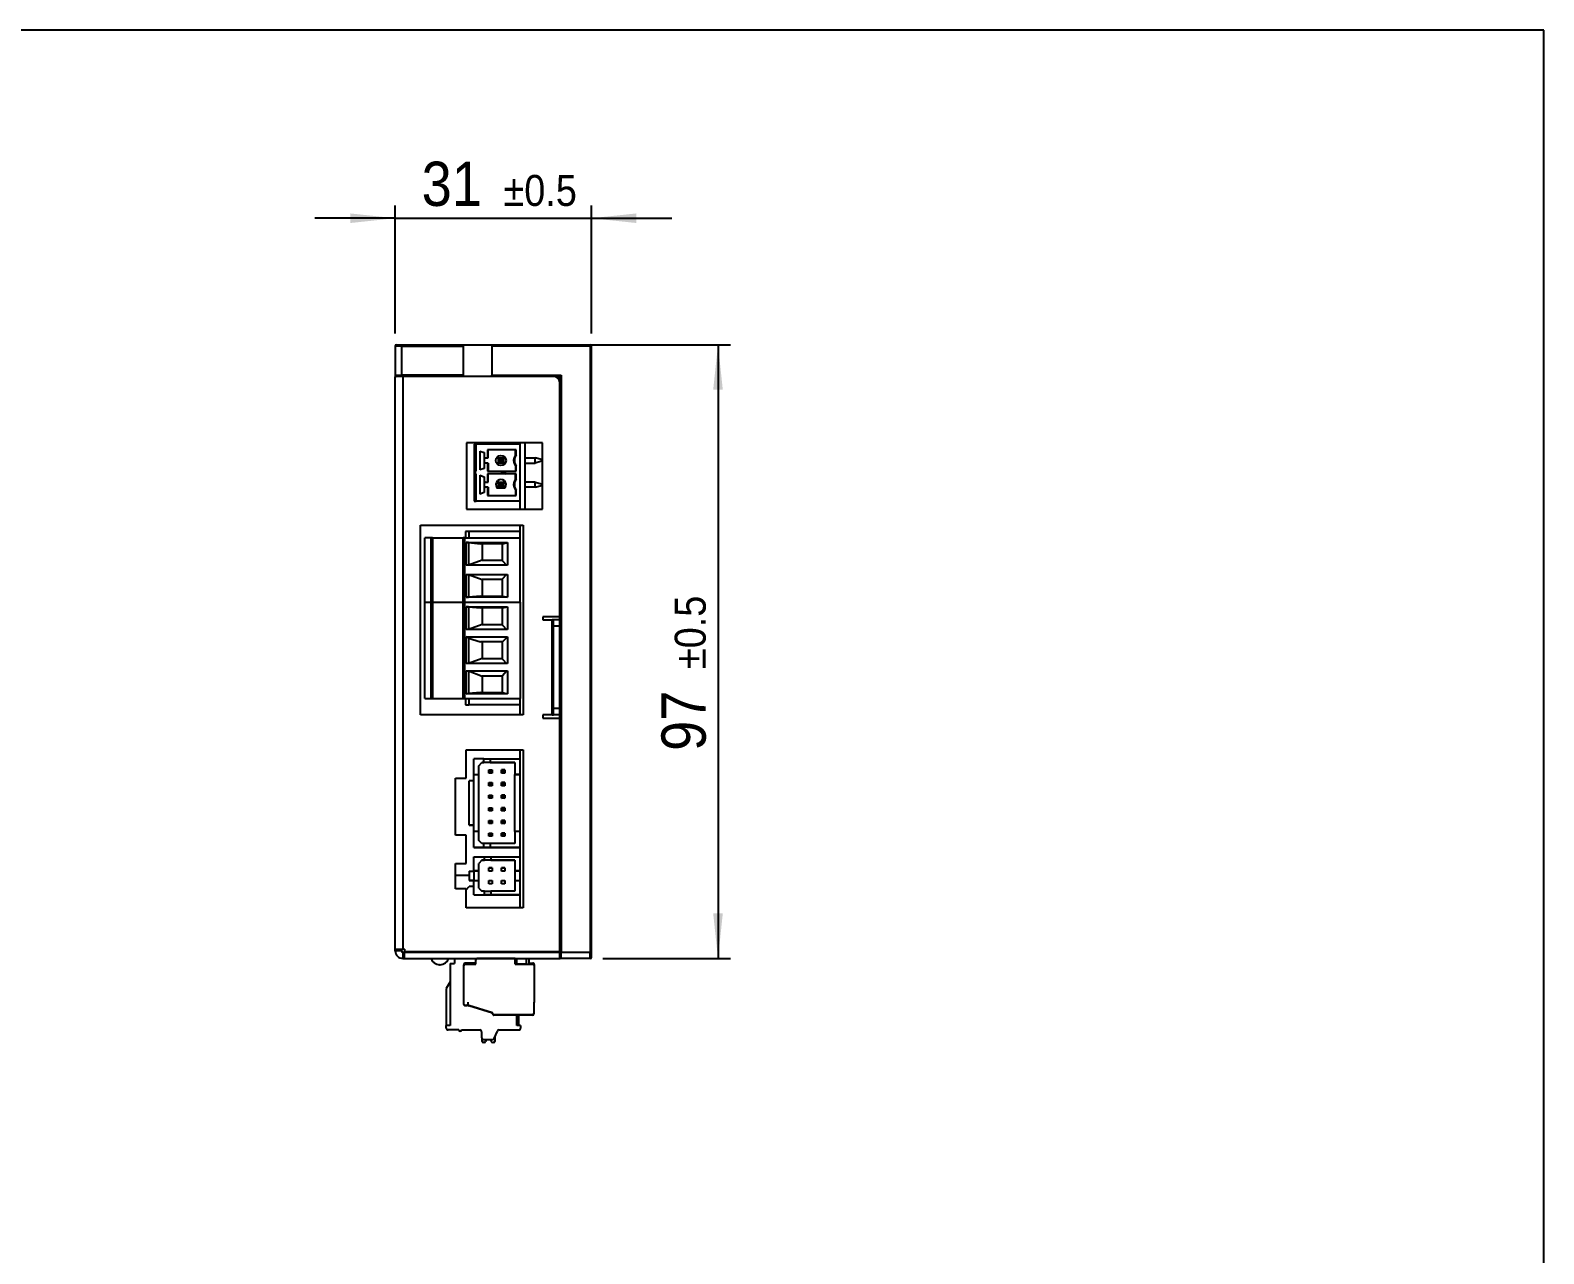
# Model space of a CAD drawing. Header units: millimetres. Extents: x 12 to 584, y 10 to 401.
# Drawn here: x 345 to 584.2, y 207.2 to 400.6 of the extents above; entities that cross this region are included whole.
import ezdxf

# ---------------------------------------------------------------- set-up
doc = ezdxf.new("R2010")
doc.units = ezdxf.units.MM
doc.header["$LTSCALE"] = 2
doc.layers.add('尺寸', color=4, linetype='Continuous')
doc.layers.add('草图直线', color=4, linetype='Continuous')
doc.styles.add('SLDTEXTSTYLE3', font='GOTHIC.TTF', dxfattribs={"width": 0.913})
doc.dimstyles.new('SLDDIMSTYLE5', dxfattribs={"dimtxt": 7, "dimasz": 7.112, "dimexe": 0, "dimexo": 0.0625, "dimgap": 1.75, "dimtad": 1, "dimdec": 0, "dimrnd": 1e-09, "dimzin": 12, "dimdsep": 46, "dimtxsty": 'SLDTEXTSTYLE3', "dimsah": 1, "dimcen": 0.09, "dimadec": 0, "dimazin": 3, "dimtol": 1, "dimtp": 0.5, "dimtm": 0.5, "dimtfac": 1, "dimtdec": 1, "dimtmove": 0, "dimatfit": 0, "dimfxl": 0, "dimfrac": 2, "dimtolj": 1, "dimarcsym": 0})
doc.dimstyles.new('SLDDIMSTYLE6', dxfattribs={"dimtxt": 7, "dimasz": 7.112, "dimexe": 0, "dimexo": 0.0625, "dimgap": 1.75, "dimtad": 1, "dimdec": 0, "dimrnd": 1e-09, "dimzin": 12, "dimdsep": 46, "dimtxsty": 'SLDTEXTSTYLE3', "dimsah": 1, "dimcen": 0.09, "dimadec": 0, "dimazin": 3, "dimtol": 1, "dimtp": 0.5, "dimtm": 0.5, "dimtfac": 1, "dimtdec": 1, "dimtofl": 0, "dimtmove": 0, "dimatfit": 3, "dimfxl": 0, "dimfrac": 2, "dimtolj": 1, "dimarcsym": 0})

# ---------------------------------------------------------------- blocks, each defined once
blk = doc.blocks.new('_D_7')
at = {"layer": '尺寸'}
for p, q in [((402.71, 370.89), (390.01, 370.89)), ((402.71, 352.69), (402.71, 372.89)), ((402.71, 370.89), (433.71, 370.89)), ((433.71, 352.69), (433.71, 372.89)), ((433.71, 370.89), (446.41, 370.89))]:
    blk.add_line(p, q, dxfattribs=at)
for points in [[(402.71, 370.89), (395.59, 371.65), (395.59, 370.13)], [(433.71, 370.89), (440.82, 370.13), (440.82, 371.65)]]:
    blk.add_solid(points, dxfattribs=at)
at = {"layer": '尺寸', "attachment_point": 1, "style": 'SLDTEXTSTYLE3'}
for s, insert, char_height in [('31', (406.88, 379.83), 7), ('±0.5', (419.81, 377.73), 4.9)]:
    blk.add_mtext(s, dxfattribs=dict(at, insert=insert, char_height=char_height))
blk = doc.blocks.new('_D_8')
at = {"layer": '尺寸'}
for p, q in [((419.96, 350.89), (455.71, 350.89)), ((453.71, 350.89), (453.71, 253.89)), ((435.51, 253.89), (455.71, 253.89))]:
    blk.add_line(p, q, dxfattribs=at)
for points in [[(453.71, 350.89), (452.95, 343.78), (454.47, 343.78)], [(453.71, 253.89), (454.47, 261), (452.95, 261)]]:
    blk.add_solid(points, dxfattribs=at)
at = {"layer": '尺寸', "attachment_point": 1, "rotation": 90, "style": 'SLDTEXTSTYLE3'}
for s, insert, char_height in [('±0.5', (446.87, 299.63), 4.9), ('97', (444.77, 286.7), 7)]:
    blk.add_mtext(s, dxfattribs=dict(at, insert=insert, char_height=char_height))

msp = doc.modelspace()

# ---------------------------------------------------------------- linework, layer by layer
for p, q in [((403.71, 350.69), (402.71, 350.69)), ((402.71, 350.69), (402.71, 346.09)), ((403.71, 350.89), (403.71, 350.69)), ((403.71, 350.89), (413.46, 350.89)), ((403.71, 350.69), (403.71, 346.09)), ((403.71, 350.69), (413.46, 350.69)), ((413.46, 350.89), (413.46, 350.69)), ((413.46, 350.89), (417.96, 350.89)), ((413.46, 350.69), (413.46, 346.09)), ((417.96, 350.89), (417.96, 350.69)), ((417.96, 350.89), (433.51, 350.89)), ((433.51, 350.69), (417.96, 350.69)), ((417.96, 350.69), (417.96, 346.09)), ((433.51, 350.69), (433.51, 350.89)), ((433.51, 350.69), (433.51, 254.89)), ((433.71, 350.69), (433.51, 350.69)), ((433.71, 254.89), (433.71, 350.69)), ((402.71, 346.09), (403.71, 346.09)), ((402.71, 255.34), (402.71, 345.89)), ((402.81, 345.89), (402.71, 345.89)), ((403.71, 345.89), (403.71, 346.09)), ((413.46, 346.09), (403.71, 346.09)), ((413.46, 345.89), (403.71, 345.89)), ((403.91, 345.89), (403.91, 255.34)), ((413.46, 346.09), (413.46, 345.89)), ((417.96, 345.89), (413.46, 345.89)), ((417.96, 346.09), (428.91, 346.09)), ((417.96, 345.89), (417.96, 346.09)), ((428.71, 345.89), (417.96, 345.89)), ((428.91, 346.09), (428.71, 345.89)), ((428.71, 306.99), (428.71, 345.89)), ((428.91, 346.09), (428.91, 254.89)), ((425.96, 335.39), (413.96, 335.39)), ((413.96, 335.39), (413.96, 324.89)), ((415.16, 335.2), (415.16, 326.19)), ((415.41, 335.2), (415.16, 335.2)), ((415.41, 330.89), (415.41, 335.2)), ((415.51, 335.2), (415.41, 335.2)), ((422.41, 335.2), (415.51, 335.2)), ((415.51, 330.89), (415.51, 335.2)), ((422.41, 335.39), (422.41, 324.89)), ((423.21, 335.39), (423.21, 324.89)), ((425.96, 324.89), (425.96, 335.39)), ((416.06, 334.09), (416.74, 333.85)), ((416.06, 334.09), (416.06, 331.11)), ((416.74, 333.85), (416.74, 333.2)), ((416.74, 333.2), (416.74, 332)), ((416.94, 333), (417.27, 333)), ((417.27, 334.3), (417.27, 333)), ((421.84, 334.3), (417.27, 334.3)), ((417.27, 333), (417.41, 333)), ((417.41, 333), (417.41, 334.3)), ((419.01, 333), (419.28, 332.73)), ((419.01, 333), (419.81, 333)), ((419.01, 332.2), (419.01, 333)), ((419.01, 332.2), (419.28, 332.47)), ((419.54, 332.73), (419.28, 332.73)), ((419.28, 332.73), (419.28, 332.47)), ((419.28, 332.47), (419.54, 332.47)), ((419.54, 332.73), (419.81, 333)), ((419.54, 332.47), (419.54, 332.73)), ((419.54, 332.47), (419.81, 332.2)), ((419.81, 333), (419.81, 332.2)), ((421.71, 333.5), (421.71, 334.3)), ((421.84, 333.45), (421.71, 333.5)), ((421.84, 333.45), (421.84, 334.3)), ((423.21, 333), (424.81, 333)), ((425.81, 332.73), (424.81, 333)), ((424.81, 332.2), (424.81, 333)), ((425.81, 332.47), (424.81, 332.2)), ((425.81, 332.73), (425.81, 332.47)), ((415.41, 330.49), (415.41, 330.89)), ((415.41, 330.89), (415.51, 330.89)), ((415.51, 330.49), (415.41, 330.49)), ((415.41, 326.19), (415.41, 330.49)), ((415.51, 326.19), (415.51, 330.49)), ((416.74, 331.34), (416.06, 331.11)), ((416.06, 330.28), (416.74, 330.04)), ((416.06, 330.28), (416.06, 327.3)), ((416.74, 332), (416.74, 331.34)), ((417.27, 332.2), (416.94, 332.2)), ((417.27, 332.2), (417.27, 330.89)), ((417.41, 332.2), (417.27, 332.2)), ((417.27, 330.89), (421.84, 330.89)), ((421.84, 330.49), (417.27, 330.49)), ((417.27, 330.49), (417.27, 329.19)), ((417.41, 332.2), (417.41, 330.89)), ((417.41, 329.19), (417.41, 330.49)), ((419.81, 332.2), (419.01, 332.2)), ((420.11, 330.88), (419.41, 330.69)), ((419.41, 330.69), (420.11, 330.5)), ((420.11, 330.5), (420.11, 330.88)), ((421.71, 331.7), (421.84, 331.74)), ((421.71, 331.7), (421.71, 330.89)), ((421.71, 329.69), (421.71, 330.49)), ((421.84, 330.89), (421.84, 331.74)), ((421.84, 329.64), (421.84, 330.49)), ((423.21, 332.2), (424.81, 332.2)), ((416.74, 330.04), (416.74, 329.39)), ((416.74, 329.39), (416.74, 328.19)), ((416.74, 328.19), (416.74, 327.53)), ((416.94, 329.19), (417.27, 329.19)), ((417.27, 328.39), (416.94, 328.39)), ((417.27, 329.19), (417.41, 329.19)), ((417.27, 328.39), (417.27, 327.08)), ((417.41, 328.39), (417.27, 328.39)), ((417.41, 328.39), (417.41, 327.08)), ((418.78, 328.29), (420.03, 328.29)), ((419.01, 329.19), (419.28, 328.92)), ((419.01, 329.19), (419.81, 329.19)), ((419.01, 328.39), (419.01, 329.19)), ((419.01, 328.39), (419.28, 328.66)), ((419.81, 328.39), (419.01, 328.39)), ((419.28, 328.92), (419.28, 328.66)), ((419.54, 328.92), (419.28, 328.92)), ((419.28, 328.66), (419.54, 328.66)), ((419.54, 328.92), (419.81, 329.19)), ((419.54, 328.66), (419.54, 328.92)), ((419.54, 328.66), (419.81, 328.39)), ((419.81, 329.19), (419.81, 328.39)), ((421.84, 329.64), (421.71, 329.69)), ((421.71, 327.89), (421.84, 327.93)), ((421.71, 327.89), (421.71, 327.08)), ((421.84, 327.08), (421.84, 327.93)), ((424.81, 329.19), (423.21, 329.19)), ((424.81, 328.39), (423.21, 328.39)), ((424.81, 329.19), (425.81, 328.92)), ((424.81, 328.39), (424.81, 329.19)), ((424.81, 328.39), (425.81, 328.66)), ((425.81, 328.92), (425.81, 328.66)), ((415.16, 326.19), (415.41, 326.19)), ((415.41, 326.19), (415.51, 326.19)), ((422.41, 326.19), (415.51, 326.19)), ((416.74, 327.53), (416.06, 327.3)), ((417.27, 327.08), (421.84, 327.08)), ((413.96, 324.89), (425.96, 324.89)), ((406.71, 292.39), (406.71, 322.39)), ((406.71, 322.39), (422.91, 322.39)), ((413.81, 321.39), (413.81, 320.39)), ((414.31, 321.39), (413.81, 321.39)), ((414.31, 321.39), (414.31, 320.39)), ((422.41, 321.39), (414.31, 321.39)), ((422.41, 322.39), (422.41, 320.39)), ((422.91, 322.39), (422.91, 292.39)), ((407.38, 310.23), (407.38, 320.39)), ((408.38, 320.39), (407.38, 320.39)), ((408.38, 310.23), (408.38, 320.39)), ((408.45, 320.39), (408.38, 320.39)), ((408.45, 310.23), (408.45, 320.39)), ((408.51, 320.39), (408.45, 320.39)), ((408.51, 320.39), (408.51, 310.23)), ((408.56, 320.39), (408.51, 320.39)), ((408.56, 320.39), (408.56, 310.23)), ((408.57, 320.39), (408.56, 320.39)), ((408.57, 320.39), (413.45, 320.39)), ((408.57, 320.39), (408.57, 310.23)), ((413.45, 310.23), (413.45, 320.39)), ((413.46, 320.39), (413.45, 320.39)), ((413.46, 310.23), (413.46, 320.39)), ((413.51, 320.39), (413.46, 320.39)), ((413.51, 320.39), (413.51, 310.23)), ((413.57, 320.39), (413.51, 320.39)), ((413.57, 320.39), (413.57, 310.23)), ((413.64, 320.39), (413.57, 320.39)), ((413.64, 320.39), (413.64, 310.23)), ((413.64, 320.39), (422.47, 320.39)), ((413.89, 319.65), (420.45, 319.65)), ((413.89, 316.05), (413.89, 319.65)), ((414.29, 319.61), (413.9, 319.65)), ((414.29, 319.61), (414.29, 316.05)), ((414.29, 319.61), (416.16, 319.45)), ((419.66, 319.45), (416.16, 319.45)), ((416.46, 319.45), (416.46, 316.85)), ((419.66, 319.45), (420.45, 319.65)), ((419.66, 316.74), (419.66, 319.45)), ((420.45, 319.65), (420.45, 316.05)), ((422.47, 310.23), (422.47, 320.39)), ((420.45, 316.05), (413.89, 316.05)), ((416.46, 316.85), (414.29, 316.05)), ((416.46, 316.85), (419.66, 316.85)), ((419.66, 316.74), (420.29, 316.05)), ((413.89, 314.57), (420.45, 314.57)), ((413.89, 310.97), (413.89, 314.57)), ((414.29, 314.57), (414.29, 311.01)), ((414.29, 314.57), (416.46, 313.77)), ((419.66, 313.77), (416.46, 313.77)), ((416.46, 313.77), (416.46, 311.16)), ((419.66, 313.88), (420.29, 314.57)), ((419.66, 311.16), (419.66, 313.88)), ((420.45, 314.57), (420.45, 310.97)), ((420.45, 310.97), (413.89, 310.97)), ((413.9, 310.97), (414.29, 311.01)), ((416.16, 311.16), (414.29, 311.01)), ((416.16, 311.16), (419.66, 311.16)), ((419.66, 311.16), (420.45, 310.97)), ((407.38, 310.23), (408.38, 310.23)), ((407.38, 294.99), (407.38, 310.23)), ((408.38, 310.23), (408.45, 310.23)), ((408.38, 294.99), (408.38, 310.23)), ((408.45, 310.23), (408.51, 310.23)), ((408.45, 294.99), (408.45, 310.23)), ((408.51, 310.23), (408.56, 310.23)), ((408.51, 310.23), (408.51, 294.99)), ((408.56, 310.23), (408.57, 310.23)), ((408.56, 310.23), (408.56, 294.99)), ((408.57, 310.23), (413.45, 310.23)), ((408.57, 310.23), (408.57, 294.99)), ((413.45, 310.23), (413.46, 310.23)), ((413.45, 294.99), (413.45, 310.23)), ((413.46, 310.23), (413.51, 310.23)), ((413.46, 294.99), (413.46, 310.23)), ((413.51, 310.23), (413.57, 310.23)), ((413.51, 310.23), (413.51, 294.99)), ((413.57, 310.23), (413.64, 310.23)), ((413.57, 310.23), (413.57, 294.99)), ((413.64, 310.23), (422.47, 310.23)), ((413.64, 310.23), (413.64, 294.99)), ((413.89, 309.49), (420.45, 309.49)), ((413.89, 305.89), (413.89, 309.49)), ((414.29, 309.45), (413.9, 309.49)), ((414.29, 309.45), (414.29, 305.89)), ((414.29, 309.45), (416.16, 309.29)), ((419.66, 309.29), (416.16, 309.29)), ((416.46, 309.29), (416.46, 306.69)), ((419.66, 309.29), (420.45, 309.49)), ((419.66, 306.58), (419.66, 309.29)), ((420.45, 309.49), (420.45, 305.89)), ((422.47, 310.23), (422.47, 294.99)), ((416.46, 306.69), (414.29, 305.89)), ((416.46, 306.69), (419.66, 306.69)), ((419.66, 306.58), (420.29, 305.89)), ((428.71, 307.89), (426.01, 307.89)), ((426.01, 307.89), (426.01, 307.39)), ((426.01, 307.39), (427.51, 307.39)), ((427.51, 292.39), (427.51, 307.39)), ((427.71, 307.39), (427.51, 307.39)), ((427.71, 306.39), (427.71, 307.39)), ((428.71, 307.39), (427.71, 307.39)), ((428.71, 306.39), (427.71, 306.39)), ((427.71, 293.39), (427.71, 306.39)), ((428.71, 306.39), (428.71, 306.99)), ((428.71, 293.39), (428.71, 306.39)), ((420.45, 305.89), (413.89, 305.89)), ((413.89, 304.71), (420.45, 304.71)), ((413.89, 300.51), (413.89, 304.71)), ((414.29, 304.54), (413.9, 304.71)), ((414.29, 304.54), (414.29, 300.51)), ((414.29, 304.54), (416.16, 303.91)), ((419.66, 303.91), (416.16, 303.91)), ((416.46, 303.91), (416.46, 301.3)), ((419.66, 303.91), (420.45, 304.71)), ((419.66, 301.2), (419.66, 303.91)), ((420.45, 304.71), (420.45, 300.51)), ((420.45, 300.51), (413.89, 300.51)), ((413.89, 299.33), (420.45, 299.33)), ((413.89, 295.73), (413.89, 299.33)), ((416.46, 301.3), (414.29, 300.51)), ((414.29, 299.33), (414.29, 295.77)), ((414.29, 299.33), (416.46, 298.53)), ((416.46, 301.3), (419.66, 301.3)), ((419.66, 301.2), (420.29, 300.51)), ((419.66, 298.64), (420.29, 299.33)), ((420.45, 299.33), (420.45, 295.73)), ((419.66, 298.53), (416.46, 298.53)), ((416.46, 298.53), (416.46, 295.92)), ((419.66, 295.92), (419.66, 298.64)), ((407.38, 294.99), (408.38, 294.99)), ((408.38, 294.99), (408.45, 294.99)), ((408.45, 294.99), (408.51, 294.99)), ((408.51, 294.99), (408.56, 294.99)), ((408.56, 294.99), (408.57, 294.99)), ((408.57, 294.99), (413.45, 294.99)), ((413.45, 294.99), (413.46, 294.99)), ((413.46, 294.99), (413.51, 294.99)), ((413.51, 294.99), (413.57, 294.99)), ((413.57, 294.99), (413.64, 294.99)), ((413.64, 294.99), (422.47, 294.99)), ((413.81, 294.99), (413.81, 293.99)), ((420.45, 295.73), (413.89, 295.73)), ((413.9, 295.73), (414.29, 295.77)), ((416.16, 295.92), (414.29, 295.77)), ((414.31, 294.99), (414.31, 293.99)), ((416.16, 295.92), (419.66, 295.92)), ((419.66, 295.92), (420.45, 295.73)), ((422.41, 294.99), (422.41, 292.39)), ((422.91, 292.39), (406.71, 292.39)), ((413.81, 293.99), (414.31, 293.99)), ((422.41, 293.99), (414.31, 293.99)), ((427.51, 292.39), (426.01, 292.39)), ((426.01, 292.39), (426.01, 291.89)), ((426.01, 291.89), (428.71, 291.89)), ((427.51, 292.39), (427.71, 292.39)), ((428.71, 293.39), (427.71, 293.39)), ((427.71, 292.39), (427.71, 293.39)), ((428.71, 292.39), (427.71, 292.39)), ((428.71, 292.79), (428.71, 293.39)), ((428.71, 254.89), (428.71, 292.79)), ((413.91, 282.39), (413.91, 286.89)), ((413.91, 286.89), (422.91, 286.89)), ((416.71, 285.45), (415.11, 285.45)), ((415.11, 282.95), (415.11, 285.45)), ((415.91, 284.35), (416.41, 284.85)), ((415.91, 284.35), (416.41, 284.85)), ((416.41, 284.85), (416.71, 284.85)), ((416.41, 284.85), (416.41, 284.85)), ((421.61, 284.85), (416.41, 284.85)), ((416.71, 284.85), (416.71, 285.45)), ((416.71, 284.85), (416.71, 284.85)), ((417.71, 285.45), (422.41, 285.45)), ((417.71, 285.45), (417.71, 284.85)), ((417.71, 284.85), (421.61, 284.85)), ((417.71, 284.85), (417.71, 284.85)), ((421.61, 284.85), (421.61, 282.95)), ((422.41, 286.89), (422.41, 261.89)), ((422.91, 286.89), (422.91, 261.89)), ((412.21, 282.39), (413.91, 282.39)), ((412.21, 273.39), (412.21, 282.39)), ((415.11, 282.95), (415.91, 282.95)), ((415.11, 282.95), (415.91, 282.95)), ((415.11, 282.95), (415.11, 282.95)), ((415.11, 281.95), (415.11, 282.95)), ((415.91, 282.95), (415.91, 284.35)), ((415.91, 282.95), (415.91, 282.95)), ((415.91, 273.95), (415.91, 282.95)), ((417.51, 283.2), (417.51, 283.7)), ((417.61, 283.6), (417.51, 283.7)), ((417.51, 283.7), (418.01, 283.7)), ((417.61, 283.3), (417.51, 283.2)), ((418.01, 283.2), (417.51, 283.2)), ((417.51, 283.2), (417.51, 283.2)), ((417.61, 283.3), (417.61, 283.6)), ((417.61, 283.6), (417.91, 283.6)), ((417.91, 283.3), (417.61, 283.3)), ((418.01, 283.7), (417.91, 283.6)), ((417.91, 283.6), (417.91, 283.3)), ((418.01, 283.2), (417.91, 283.3)), ((418.01, 283.7), (418.01, 283.2)), ((418.01, 283.2), (418.01, 283.2)), ((419.51, 283.2), (419.51, 283.7)), ((419.61, 283.6), (419.51, 283.7)), ((420.01, 283.7), (419.51, 283.7)), ((419.51, 283.2), (419.61, 283.3)), ((420.01, 283.2), (419.51, 283.2)), ((419.51, 283.2), (419.51, 283.2)), ((419.61, 283.3), (419.61, 283.6)), ((419.91, 283.6), (419.61, 283.6)), ((419.91, 283.3), (419.61, 283.3)), ((420.01, 283.7), (419.91, 283.6)), ((419.91, 283.6), (419.91, 283.3)), ((419.91, 283.3), (420.01, 283.2)), ((420.01, 283.7), (420.01, 283.2)), ((420.01, 283.2), (420.01, 283.2)), ((421.61, 282.95), (422.41, 282.95)), ((422.41, 282.95), (421.61, 282.95)), ((421.61, 282.95), (421.61, 282.95)), ((421.61, 273.95), (421.61, 282.95)), ((414.41, 274.95), (414.41, 281.95)), ((415.11, 281.95), (414.41, 281.95)), ((415.11, 274.95), (415.11, 281.95)), ((417.51, 281.2), (417.51, 281.7)), ((417.61, 281.6), (417.51, 281.7)), ((417.51, 281.7), (418.01, 281.7)), ((417.61, 281.3), (417.51, 281.2)), ((418.01, 281.2), (417.51, 281.2)), ((417.51, 281.2), (417.51, 281.2)), ((417.61, 281.3), (417.61, 281.6)), ((417.61, 281.6), (417.91, 281.6)), ((417.91, 281.3), (417.61, 281.3)), ((418.01, 281.7), (417.91, 281.6)), ((417.91, 281.6), (417.91, 281.3)), ((418.01, 281.2), (417.91, 281.3)), ((418.01, 281.7), (418.01, 281.2)), ((418.01, 281.2), (418.01, 281.2)), ((419.51, 281.2), (419.51, 281.7)), ((419.61, 281.6), (419.51, 281.7)), ((420.01, 281.7), (419.51, 281.7)), ((419.51, 281.2), (419.61, 281.3)), ((420.01, 281.2), (419.51, 281.2)), ((419.51, 281.2), (419.51, 281.2)), ((419.61, 281.3), (419.61, 281.6)), ((419.91, 281.6), (419.61, 281.6)), ((419.91, 281.3), (419.61, 281.3)), ((420.01, 281.7), (419.91, 281.6)), ((419.91, 281.6), (419.91, 281.3)), ((419.91, 281.3), (420.01, 281.2)), ((420.01, 281.7), (420.01, 281.2)), ((420.01, 281.2), (420.01, 281.2)), ((417.51, 279.2), (417.51, 279.7)), ((417.61, 279.6), (417.51, 279.7)), ((417.51, 279.7), (418.01, 279.7)), ((417.61, 279.3), (417.51, 279.2)), ((418.01, 279.2), (417.51, 279.2)), ((417.51, 279.2), (417.51, 279.2)), ((417.51, 277.2), (417.51, 277.7)), ((417.61, 277.6), (417.51, 277.7)), ((417.51, 277.7), (418.01, 277.7)), ((417.61, 279.3), (417.61, 279.6)), ((417.61, 279.6), (417.91, 279.6)), ((417.91, 279.3), (417.61, 279.3)), ((417.61, 277.3), (417.61, 277.6)), ((417.61, 277.6), (417.91, 277.6)), ((418.01, 279.7), (417.91, 279.6)), ((417.91, 279.6), (417.91, 279.3)), ((418.01, 279.2), (417.91, 279.3)), ((418.01, 277.7), (417.91, 277.6)), ((417.91, 277.6), (417.91, 277.3)), ((418.01, 279.7), (418.01, 279.2)), ((418.01, 279.2), (418.01, 279.2)), ((418.01, 277.7), (418.01, 277.2)), ((419.51, 279.2), (419.51, 279.7)), ((419.61, 279.6), (419.51, 279.7)), ((420.01, 279.7), (419.51, 279.7)), ((419.51, 279.2), (419.61, 279.3)), ((420.01, 279.2), (419.51, 279.2)), ((419.51, 279.2), (419.51, 279.2)), ((419.51, 277.2), (419.51, 277.7)), ((419.61, 277.6), (419.51, 277.7)), ((420.01, 277.7), (419.51, 277.7)), ((419.61, 279.3), (419.61, 279.6)), ((419.91, 279.6), (419.61, 279.6)), ((419.91, 279.3), (419.61, 279.3)), ((419.61, 277.3), (419.61, 277.6)), ((419.91, 277.6), (419.61, 277.6)), ((420.01, 279.7), (419.91, 279.6)), ((419.91, 279.6), (419.91, 279.3)), ((419.91, 279.3), (420.01, 279.2)), ((420.01, 277.7), (419.91, 277.6)), ((419.91, 277.6), (419.91, 277.3)), ((420.01, 279.7), (420.01, 279.2)), ((420.01, 279.2), (420.01, 279.2)), ((420.01, 277.7), (420.01, 277.2)), ((417.61, 277.3), (417.51, 277.2)), ((418.01, 277.2), (417.51, 277.2)), ((417.51, 277.2), (417.51, 277.2)), ((417.51, 275.2), (417.51, 275.7)), ((417.61, 275.6), (417.51, 275.7)), ((417.51, 275.7), (418.01, 275.7)), ((417.61, 275.3), (417.51, 275.2)), ((418.01, 275.2), (417.51, 275.2)), ((417.51, 275.2), (417.51, 275.2)), ((417.91, 277.3), (417.61, 277.3)), ((417.61, 275.3), (417.61, 275.6)), ((417.61, 275.6), (417.91, 275.6)), ((417.91, 275.3), (417.61, 275.3)), ((418.01, 277.2), (417.91, 277.3)), ((418.01, 275.7), (417.91, 275.6)), ((417.91, 275.6), (417.91, 275.3)), ((418.01, 275.2), (417.91, 275.3)), ((418.01, 277.2), (418.01, 277.2)), ((418.01, 275.7), (418.01, 275.2)), ((418.01, 275.2), (418.01, 275.2)), ((419.51, 277.2), (419.61, 277.3)), ((420.01, 277.2), (419.51, 277.2)), ((419.51, 277.2), (419.51, 277.2)), ((419.51, 275.2), (419.51, 275.7)), ((419.61, 275.6), (419.51, 275.7)), ((420.01, 275.7), (419.51, 275.7)), ((419.51, 275.2), (419.61, 275.3)), ((420.01, 275.2), (419.51, 275.2)), ((419.51, 275.2), (419.51, 275.2)), ((419.91, 277.3), (419.61, 277.3)), ((419.61, 275.3), (419.61, 275.6)), ((419.91, 275.6), (419.61, 275.6)), ((419.91, 275.3), (419.61, 275.3)), ((419.91, 277.3), (420.01, 277.2)), ((420.01, 275.7), (419.91, 275.6)), ((419.91, 275.6), (419.91, 275.3)), ((419.91, 275.3), (420.01, 275.2)), ((420.01, 277.2), (420.01, 277.2)), ((420.01, 275.7), (420.01, 275.2)), ((420.01, 275.2), (420.01, 275.2)), ((413.91, 273.39), (412.21, 273.39)), ((413.91, 268.89), (413.91, 273.39)), ((414.41, 274.95), (414.41, 274.94)), ((415.11, 274.95), (414.41, 274.95)), ((414.41, 274.95), (414.41, 274.95)), ((414.41, 274.95), (415.11, 274.95)), ((415.11, 274.94), (414.41, 274.94)), ((415.11, 274.94), (414.41, 274.94)), ((414.41, 274.94), (414.41, 274.94)), ((415.11, 273.95), (415.11, 274.95)), ((415.11, 271.45), (415.11, 273.95)), ((415.91, 273.95), (415.11, 273.95)), ((415.91, 272.55), (415.91, 273.95)), ((417.51, 273.2), (417.51, 273.7)), ((417.61, 273.6), (417.51, 273.7)), ((417.51, 273.7), (418.01, 273.7)), ((417.61, 273.3), (417.51, 273.2)), ((418.01, 273.2), (417.51, 273.2)), ((417.51, 273.2), (417.51, 273.2)), ((417.61, 273.3), (417.61, 273.6)), ((417.61, 273.6), (417.91, 273.6)), ((417.91, 273.3), (417.61, 273.3)), ((418.01, 273.7), (417.91, 273.6)), ((417.91, 273.6), (417.91, 273.3)), ((418.01, 273.2), (417.91, 273.3)), ((418.01, 273.7), (418.01, 273.2)), ((418.01, 273.2), (418.01, 273.2)), ((419.51, 273.2), (419.51, 273.7)), ((419.61, 273.6), (419.51, 273.7)), ((420.01, 273.7), (419.51, 273.7)), ((419.51, 273.2), (419.61, 273.3)), ((420.01, 273.2), (419.51, 273.2)), ((419.51, 273.2), (419.51, 273.2)), ((419.61, 273.3), (419.61, 273.6)), ((419.91, 273.6), (419.61, 273.6)), ((419.91, 273.3), (419.61, 273.3)), ((420.01, 273.7), (419.91, 273.6)), ((419.91, 273.6), (419.91, 273.3)), ((419.91, 273.3), (420.01, 273.2)), ((420.01, 273.7), (420.01, 273.2)), ((420.01, 273.2), (420.01, 273.2)), ((421.61, 273.95), (421.61, 272.05)), ((422.41, 273.95), (421.61, 273.95)), ((415.11, 271.44), (415.11, 271.45)), ((415.11, 271.45), (416.71, 271.45)), ((416.26, 271.45), (415.11, 271.45)), ((415.11, 271.45), (415.11, 271.45)), ((416.71, 271.44), (415.11, 271.44)), ((415.11, 271.44), (415.11, 271.44)), ((415.11, 271.44), (416.26, 271.44)), ((416.41, 272.05), (415.91, 272.55)), ((416.26, 271.45), (416.26, 271.44)), ((416.26, 271.45), (422.41, 271.45)), ((416.26, 271.45), (416.26, 271.45)), ((422.41, 271.44), (416.26, 271.44)), ((416.26, 271.44), (416.26, 271.44)), ((416.71, 272.05), (416.41, 272.05)), ((416.71, 271.45), (416.71, 272.05)), ((416.71, 271.45), (416.71, 271.45)), ((416.71, 271.44), (416.71, 271.44)), ((421.61, 272.05), (417.71, 272.05)), ((417.71, 272.05), (417.71, 271.45)), ((417.71, 271.45), (417.71, 271.45)), ((417.71, 271.45), (422.41, 271.45)), ((417.71, 271.44), (422.41, 271.44)), ((417.71, 271.44), (417.71, 271.44)), ((412.21, 268.89), (413.91, 268.89)), ((412.21, 264.89), (412.21, 268.89)), ((415.11, 269.95), (416.81, 269.95)), ((415.11, 267.75), (415.11, 269.95)), ((416.41, 269.4), (415.91, 268.9)), ((416.41, 269.4), (415.91, 268.9)), ((415.91, 267.75), (415.91, 268.9)), ((416.41, 269.4), (416.81, 269.4)), ((416.41, 269.4), (416.41, 269.4)), ((421.61, 269.4), (416.41, 269.4)), ((416.81, 269.4), (416.81, 269.95)), ((416.81, 269.4), (416.81, 269.4)), ((417.51, 268.2), (418.01, 268.2)), ((417.51, 267.7), (417.51, 268.2)), ((417.51, 268.2), (418.01, 268.2)), ((418.01, 268.19), (417.51, 268.19)), ((418.01, 268.19), (417.51, 268.19)), ((417.81, 269.95), (417.81, 269.4)), ((417.81, 269.95), (422.41, 269.95)), ((417.81, 269.4), (421.61, 269.4)), ((417.81, 269.4), (417.81, 269.4)), ((418.01, 268.2), (418.01, 267.7)), ((419.51, 267.7), (419.51, 268.2)), ((419.51, 268.2), (420.01, 268.2)), ((419.51, 268.2), (420.01, 268.2)), ((420.01, 268.19), (419.51, 268.19)), ((420.01, 268.19), (419.51, 268.19)), ((420.01, 268.2), (420.01, 267.7)), ((421.61, 269.4), (421.61, 267.75)), ((414.41, 267), (412.21, 267)), ((414.41, 267.7), (414.41, 266.2)), ((414.41, 267.7), (415.11, 267.7)), ((414.41, 266.2), (415.11, 266.2)), ((415.11, 266.2), (414.41, 266.2)), ((414.41, 266.2), (414.41, 266.2)), ((415.91, 267.75), (415.11, 267.75)), ((415.11, 267.75), (415.91, 267.75)), ((415.11, 267.75), (415.11, 267.75)), ((415.11, 267.75), (415.11, 267.7)), ((415.11, 267.7), (415.11, 266.2)), ((415.11, 266.2), (415.11, 266.15)), ((415.91, 266.15), (415.11, 266.15)), ((415.11, 263.95), (415.11, 266.15)), ((415.91, 267.75), (415.91, 267.75)), ((415.91, 266.15), (415.91, 267.75)), ((415.91, 265), (415.91, 266.15)), ((418.01, 267.7), (417.51, 267.7)), ((417.51, 266.2), (418.01, 266.2)), ((417.51, 265.7), (417.51, 266.2)), ((417.51, 266.2), (418.01, 266.2)), ((418.01, 265.7), (417.51, 265.7)), ((418.01, 266.2), (418.01, 265.7)), ((420.01, 267.7), (419.51, 267.7)), ((419.51, 265.7), (419.51, 266.2)), ((419.51, 266.2), (420.01, 266.2)), ((419.51, 266.2), (420.01, 266.2)), ((420.01, 265.7), (419.51, 265.7)), ((420.01, 266.2), (420.01, 265.7)), ((421.61, 267.75), (422.41, 267.75)), ((422.41, 267.75), (421.61, 267.75)), ((421.61, 267.75), (421.61, 267.75)), ((421.61, 267.75), (421.61, 266.15)), ((421.61, 266.15), (421.61, 264.5)), ((422.41, 266.15), (421.61, 266.15)), ((413.91, 264.89), (412.21, 264.89)), ((413.91, 264.74), (414.41, 265.24)), ((413.91, 261.89), (413.91, 264.89)), ((415.11, 265.24), (414.41, 265.24)), ((415.11, 263.95), (422.41, 263.95)), ((415.11, 263.95), (415.11, 263.95)), ((415.11, 263.95), (416.81, 263.95)), ((415.91, 265), (416.41, 264.5)), ((416.81, 264.5), (416.41, 264.5)), ((416.81, 263.95), (416.81, 264.5)), ((416.81, 263.95), (416.81, 263.95)), ((417.81, 264.5), (417.81, 263.95)), ((421.61, 264.5), (417.81, 264.5)), ((422.41, 263.95), (417.81, 263.95)), ((417.81, 263.95), (417.81, 263.95)), ((422.91, 261.89), (413.91, 261.89)), ((402.71, 255.34), (403.91, 255.34)), ((402.71, 255.09), (402.71, 255.34)), ((403.71, 255.09), (402.71, 255.09)), ((403.71, 255.09), (403.71, 255.34)), ((404.16, 255.34), (403.91, 255.34)), ((403.91, 254.89), (403.91, 253.89)), ((403.91, 254.89), (404.16, 254.89)), ((403.91, 253.89), (404.16, 253.89)), ((404.16, 255.34), (404.16, 254.99)), ((404.16, 254.99), (428.71, 254.99)), ((404.16, 253.89), (404.16, 254.89)), ((404.16, 254.89), (428.71, 254.89)), ((404.16, 253.89), (428.71, 253.89)), ((408.3, 254.99), (408.3, 254.89)), ((411.2, 254.89), (411.2, 254.99)), ((412.06, 253.69), (412.06, 253.09)), ((413.38, 254.99), (413.38, 254.89)), ((413.51, 254.99), (413.51, 254.89)), ((413.61, 254.89), (413.61, 254.99)), ((415.11, 254.99), (415.11, 254.89)), ((415.21, 254.89), (415.21, 254.99)), ((415.45, 253.85), (415.45, 253.85)), ((415.45, 253.68), (415.45, 253.73)), ((415.45, 252.98), (415.45, 253.68)), ((415.65, 253.89), (415.65, 253.88)), ((421.65, 253.88), (415.65, 253.88)), ((420.5, 253.89), (416.4, 253.89)), ((416.4, 253.89), (416.4, 253.89)), ((420.5, 253.89), (420.5, 253.89)), ((421.65, 253.89), (421.65, 253.88)), ((421.65, 252.98), (421.65, 253.88)), ((421.85, 253.89), (421.85, 253)), ((422.41, 254.89), (422.41, 254.99)), ((423.45, 253), (423.45, 253.89)), ((423.85, 253.01), (423.85, 253.89)), ((428.71, 254.89), (428.91, 254.89)), ((428.71, 253.89), (428.71, 254.02)), ((428.91, 253.89), (428.91, 254.89)), ((428.91, 254.89), (433.51, 254.89)), ((433.51, 253.89), (428.91, 253.89)), ((433.51, 253.89), (433.51, 254.89)), ((433.51, 254.89), (433.71, 254.89)), ((411.36, 253.09), (411.36, 243.29)), ((411.36, 253.09), (412.06, 253.09)), ((413.55, 252.95), (413.55, 252.94)), ((413.55, 252.79), (413.55, 252.89)), ((413.55, 252.78), (413.55, 252.79)), ((413.55, 246.68), (413.55, 252.78)), ((413.75, 253.15), (413.75, 253.14)), ((413.75, 253.15), (415.45, 253.15)), ((415.45, 253.14), (413.75, 253.14)), ((415.45, 253.09), (413.75, 253.09)), ((413.75, 252.98), (413.75, 252.99)), ((413.75, 252.99), (415.45, 252.99)), ((415.45, 252.98), (413.75, 252.98)), ((421.65, 252.98), (424.45, 252.98)), ((423.45, 253), (421.85, 253)), ((423.85, 253.15), (424.45, 253.15)), ((424.45, 252.98), (424.45, 253.15)), ((424.65, 252.95), (424.65, 252.78)), ((424.65, 252.78), (424.65, 246.98)), ((411.36, 250.17), (410.76, 249.14)), ((410.76, 249.14), (410.76, 243.29)), ((413.55, 246.63), (413.55, 246.68)), ((413.95, 246.48), (413.75, 246.48)), ((413.75, 246.43), (413.75, 246.48)), ((413.75, 246.43), (413.95, 246.43)), ((413.95, 246.43), (413.95, 246.48)), ((414.2, 246.98), (414.15, 246.98)), ((414.15, 246.98), (414.15, 246.68)), ((414.15, 246.93), (414.2, 246.93)), ((414.15, 246.63), (414.15, 246.68)), ((414.2, 246.98), (414.2, 246.63)), ((414.2, 246.63), (414.2, 246.57)), ((418.1, 245.29), (414.34, 246.44)), ((414.34, 246.44), (414.34, 246.38)), ((418.1, 245.23), (414.34, 246.38)), ((424.6, 246.98), (424.65, 246.98)), ((424.6, 246.98), (424.6, 245.18)), ((424.6, 246.93), (424.65, 246.93)), ((424.65, 246.98), (424.65, 246.93)), ((418.1, 245.29), (418.1, 245.18)), ((418.1, 245.13), (418.1, 245.18)), ((424.4, 244.98), (418.3, 244.98)), ((418.3, 244.98), (418.3, 244.93)), ((424.4, 244.93), (418.3, 244.93)), ((419.25, 244.93), (419.25, 244.97)), ((421.91, 243.29), (421.91, 244.93)), ((422.26, 243.29), (422.26, 244.93)), ((423.95, 244.97), (423.95, 244.93)), ((424.4, 244.93), (424.4, 244.98)), ((424.6, 245.18), (424.6, 245.13)), ((410.76, 242.89), (410.76, 243.29)), ((411.36, 243.29), (410.76, 243.29)), ((412.76, 242.59), (411.06, 242.59)), ((413.16, 242.59), (416.06, 242.59)), ((416.36, 242.29), (416.36, 241.39)), ((418.34, 241.26), (418.88, 242.41)), ((419.15, 242.59), (422.21, 242.59)), ((422.51, 243.29), (421.91, 243.29)), ((422.51, 243.29), (422.51, 242.89)), ((416.43, 240.79), (416.43, 241.19)), ((416.75, 240.59), (416.63, 240.59)), ((416.66, 241.09), (418.07, 241.09)), ((417.06, 241.09), (416.99, 240.78)), ((417.87, 240.78), (417.81, 241.09)), ((418.23, 240.59), (418.12, 240.59)), ((418.43, 241.46), (418.43, 240.79))]:
    msp.add_line(p, q)
at = {"flags": 128}
for points in [[(416.71, 285.45), (416.75, 285.45), (416.85, 285.45), (417.02, 285.45), (417.21, 285.45), (417.4, 285.45), (417.56, 285.45), (417.67, 285.45), (417.71, 285.45)], [(417.71, 284.85), (417.67, 284.85), (417.56, 284.85), (417.4, 284.85), (417.21, 284.85), (417.02, 284.85), (416.85, 284.85), (416.75, 284.85), (416.71, 284.85)], [(417.71, 272.05), (417.67, 272.05), (417.56, 272.05), (417.4, 272.05), (417.21, 272.05), (417.02, 272.05), (416.85, 272.05), (416.75, 272.05), (416.71, 272.05)], [(417.71, 271.45), (417.67, 271.45), (417.56, 271.45), (417.4, 271.45), (417.21, 271.45), (417.02, 271.45), (416.85, 271.45), (416.75, 271.45), (416.71, 271.45)], [(416.71, 271.44), (416.75, 271.44), (416.85, 271.44), (417.02, 271.44), (417.21, 271.44), (417.4, 271.44), (417.56, 271.44), (417.67, 271.44), (417.71, 271.44)], [(416.81, 269.95), (416.85, 269.95), (416.95, 269.95), (417.12, 269.95), (417.31, 269.95), (417.5, 269.95), (417.66, 269.95), (417.77, 269.95), (417.81, 269.95)], [(417.81, 269.4), (417.77, 269.4), (417.66, 269.4), (417.5, 269.4), (417.31, 269.4), (417.12, 269.4), (416.95, 269.4), (416.85, 269.4), (416.81, 269.4)], [(416.81, 264.5), (416.85, 264.5), (416.95, 264.5), (417.12, 264.5), (417.31, 264.5), (417.5, 264.5), (417.66, 264.5), (417.77, 264.5), (417.81, 264.5)], [(417.81, 263.95), (417.77, 263.95), (417.66, 263.95), (417.5, 263.95), (417.31, 263.95), (417.12, 263.95), (416.95, 263.95), (416.85, 263.95), (416.81, 263.95)], [(415.45, 253.89), (415.45, 253.89), (415.45, 253.85)], [(419.25, 244.97), (419.83, 244.98), (420.42, 244.98), (421.01, 244.98), (421.6, 244.98), (422.19, 244.98), (422.78, 244.98), (423.36, 244.98), (423.95, 244.97)], [(423.95, 244.93), (423.36, 244.93), (422.78, 244.93), (422.19, 244.93), (421.6, 244.93), (421.01, 244.93), (420.42, 244.93), (419.83, 244.93), (419.25, 244.93)]]:
    msp.add_lwpolyline(points, dxfattribs=at)
msp.add_circle((419.41, 332.6), 0.8)
for centre, radius, start, end in [((402.91, 350.69), 0.2, 90, 180), ((433.51, 350.69), 0.2, 0, 90), ((402.91, 346.09), 0.2, 180, 270), ((427.71, 344.89), 1, 0, 90), ((416.94, 333.2), 0.2, 180, 270), ((422.91, 332.6), 1.5, 143.1301, 216.8699), ((422.91, 332.6), 1.37, 141.2958, 218.7042), ((416.94, 332), 0.2, 90, 180), ((416.94, 329.39), 0.2, 180, 270), ((416.94, 328.19), 0.2, 90, 180), ((419.41, 328.79), 0.8, 321.3178, 218.6822), ((422.91, 328.79), 1.5, 143.1301, 216.8699), ((422.91, 328.79), 1.37, 141.2958, 218.7042), ((403.91, 255.09), 1.2, 180, 270), ((403.91, 255.09), 0.2, 180, 270), ((409.7, 254.3), 1.4, 197.029, 270), ((409.8, 254.3), 1.4, 270, 342.971), ((412.36, 253.69), 0.3, 138.19, 180), ((415.65, 253.73), 0.2, 129.1831, 179.9991), ((415.65, 253.74), 0.2, 132.9309, 179.999), ((415.65, 253.79), 0.2, 150.2167, 179.9998), ((415.65, 253.8), 0.2, 153.0146, 179.9998), ((415.65, 253.79), 0.2, 151.4123, 179.9998), ((415.65, 253.68), 0.2, 89.9964, 179.9964), ((428.91, 254.09), 0.2, 180, 270), ((433.51, 254.09), 0.2, 270, 0), ((413.75, 252.95), 0.2, 89.9964, 179.9964), ((413.75, 252.94), 0.2, 89.9964, 179.9964), ((413.75, 252.89), 0.2, 89.9964, 179.9964), ((413.75, 252.79), 0.2, 89.9964, 179.9964), ((413.75, 252.78), 0.2, 89.9964, 179.9964), ((421.8, 249.86), 3.15, 89.0896, 92.7331), ((423.55, 259.29), 6.29, 269.0896, 272.7331), ((424.45, 252.95), 0.2, 0.0036, 90.0036), ((424.45, 252.78), 0.2, 0.0036, 90.0036), ((413.75, 246.68), 0.2, 180.0036, 270.0036), ((413.75, 246.63), 0.2, 180.0036, 270.0036), ((413.95, 246.68), 0.2, 269.9964, 359.9964), ((413.95, 246.63), 0.2, 269.9964, 359.9964), ((414.4, 246.63), 0.2, 180.0022, 253.0047), ((414.4, 246.57), 0.2, 180.0022, 253.0047), ((418.3, 245.18), 0.2, 180.0036, 270.0036), ((418.3, 245.13), 0.2, 180.0036, 270.0036), ((424.4, 245.18), 0.2, 269.9964, 359.9964), ((424.4, 245.13), 0.2, 269.9964, 359.9964), ((411.06, 242.89), 0.3, 180, 270), ((412.96, 242.59), 0.2, 180, 0), ((416.06, 242.29), 0.3, 0, 90), ((419.15, 242.29), 0.3, 90, 155), ((422.21, 242.89), 0.3, 270, 0), ((416.66, 241.39), 0.3, 180, 270), ((416.63, 240.79), 0.2, 180, 270), ((416.75, 240.84), 0.25, 270, 347.5), ((418.12, 240.84), 0.25, 192.5, 270), ((418.07, 241.39), 0.3, 270, 335), ((418.23, 240.79), 0.2, 270, 0)]:
    msp.add_arc(centre, radius, start, end)
for points, knots in [([(402.91, 350.89), (402.92, 350.89), (402.93, 350.89), (403.03, 350.89), (403.14, 350.89), (403.26, 350.89), (403.45, 350.89), (403.61, 350.89), (403.71, 350.89)], [0, 0, 0, 0, 0.239443, 0.3695074, 0.4999998, 0.6300645, 0.760557, 1, 1, 1, 1]), ([(403.71, 345.89), (403.61, 345.89), (403.45, 345.89), (403.26, 345.89), (403.14, 345.89), (403.03, 345.89), (402.93, 345.89), (402.92, 345.89), (402.91, 345.89)], [0, 0, 0, 0, 0.239443, 0.3695074, 0.4999998, 0.6300645, 0.760557, 1, 1, 1, 1]), ([(428.71, 254.09), (428.71, 254.1), (428.71, 254.11), (428.71, 254.21), (428.71, 254.32), (428.71, 254.44), (428.71, 254.63), (428.71, 254.79), (428.71, 254.89)], [0, 0, 0, 0, 0.239443, 0.369507, 0.5, 0.630064, 0.760557, 1, 1, 1, 1]), ([(433.71, 254.09), (433.71, 254.1), (433.71, 254.11), (433.71, 254.21), (433.71, 254.32), (433.71, 254.44), (433.71, 254.63), (433.71, 254.79), (433.71, 254.89)], [0, 0, 0, 0, 0.239443, 0.369507, 0.5, 0.630064, 0.760557, 1, 1, 1, 1]), ([(409.75, 252.9), (409.74, 252.9), (409.73, 252.9), (409.72, 252.9), (409.71, 252.9), (409.7, 252.9), (409.7, 252.9), (409.7, 252.9), (409.7, 252.9), (409.71, 252.9), (409.71, 252.9), (409.73, 252.9), (409.74, 252.9), (409.75, 252.9)], [0, 0, 0, 0, 0.127605, 0.188336, 0.250306, 0.377889, 0.438613, 0.500531, 0.628136, 0.688868, 0.750837, 0.875638, 1, 1, 1, 1]), ([(409.75, 252.9), (409.75, 252.9), (409.76, 252.9), (409.78, 252.9), (409.79, 252.9), (409.79, 252.9), (409.8, 252.9), (409.8, 252.9), (409.8, 252.9), (409.79, 252.9), (409.78, 252.9), (409.77, 252.9), (409.75, 252.9), (409.75, 252.9)], [0, 0, 0, 0, 0.127605, 0.188336, 0.250306, 0.377889, 0.438613, 0.500531, 0.628136, 0.688868, 0.750837, 0.875638, 1, 1, 1, 1])]:
    msp.add_open_spline(points, degree=3, knots=knots)
at = {"layer": '草图直线'}
for p, q in [((584.2, 400.6), (12.25, 400.6)), ((584.2, 101.83), (584.2, 400.6))]:
    msp.add_line(p, q, dxfattribs=at)

# ---------------------------------------------------------------- dimensions: what is measured, and where the dimension line sits
at = {"layer": '尺寸'}
dim = msp.add_linear_dim(base=(433.71, 370.89), p1=(402.71, 350.69), p2=(433.71, 350.69), dimstyle='SLDDIMSTYLE5', dxfattribs=at)
dim.commit()
dim.dimension.update_dxf_attribs({"geometry": '_D_7', "text_midpoint": (419.66, 370.89), "dimtype": 160})
dim = msp.add_linear_dim(base=(453.71, 253.89), p1=(417.96, 350.89), p2=(433.51, 253.89), angle=90, dimstyle='SLDDIMSTYLE6', dxfattribs=at)
dim.commit()
dim.dimension.update_dxf_attribs({"geometry": '_D_8', "text_midpoint": (453.71, 299.48), "dimtype": 160})

doc.saveas('drawing.dxf')
